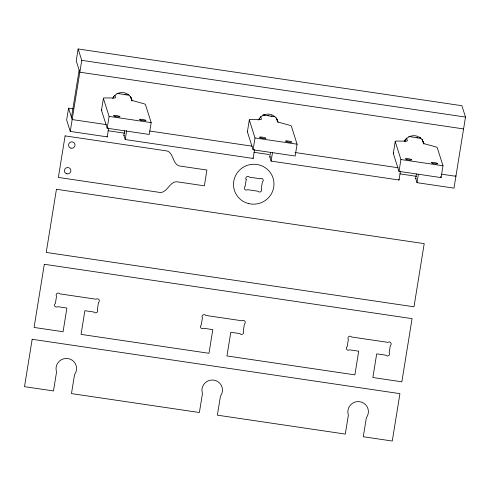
<?xml version="1.0" encoding="UTF-8"?>
<svg xmlns="http://www.w3.org/2000/svg" width="490" height="490" viewBox="0 0 490 490"><rect width="100%" height="100%" fill="white"/><g stroke="black" fill="none" stroke-linecap="round" stroke-linejoin="round"><path stroke-width="0.73" d="M73.096 108.86L68.557 108.192L66.64 120.032L70.248 131.406L107.224 136.875L108.658 127.994M416.39 173.968L415.667 178.409L417.021 182.672L453.997 188.136L465.5 117.079L461.892 105.705L78.137 48.975L76.22 60.815L79.833 72.189L463.583 128.925M71.485 117.429L79.153 70.058M70.248 131.406L81.75 60.35L78.137 48.975M130.395 96.285L131.534 99.862A6.382 1.054 9.2 0 0 132.949 100.707L144.06 103.788A6.382 1.054 9.2 0 1 145.475 104.633L151.177 122.61L149.26 134.456L107.188 128.233L101.485 110.256L103.402 98.417A6.382 1.054 9.2 0 1 104.395 97.927L114.55 97.988A6.382 1.054 9.2 0 0 115.542 97.498L114.881 95.409M107.188 128.233L109.105 116.393L103.402 98.417M113.441 97.969L113.662 96.591M254.567 149.56L253.128 158.442L125.207 139.534L123.86 135.264L124.576 130.824M125.207 139.534L126.647 130.652M276.305 117.851L277.438 121.434A6.382 1.054 9.2 0 0 278.853 122.279L289.964 125.36A6.382 1.054 9.2 0 1 291.379 126.206L297.081 144.183L295.164 156.022L253.097 149.805L247.395 131.828L249.312 119.983A6.382 1.054 9.2 0 1 250.304 119.493L260.46 119.56A6.382 1.054 9.2 0 0 261.446 119.07L260.594 116.387M253.097 149.805L255.014 137.96L249.312 119.983M258.965 119.774L259.106 118.917M259.345 119.542L259.565 118.163M400.471 171.132L399.032 180.014L271.117 161.1L269.763 156.837L270.48 152.396M271.117 161.1L272.556 152.219M422.209 139.423L423.342 143A6.382 1.054 9.2 0 0 424.757 143.852L435.867 146.927A6.382 1.054 9.2 0 1 437.288 147.772L442.991 165.749L441.074 177.594L399.001 171.378L393.299 153.401L395.216 141.555A6.382 1.054 9.2 0 1 396.208 141.065L406.363 141.132A6.382 1.054 9.2 0 0 407.355 140.642L406.504 137.953M399.001 171.378L400.918 159.532L395.216 141.555M405.01 140.483L405.083 140.054M405.003 141.047L405.242 139.57M405.248 141.108L405.542 138.909M417.021 182.672L418.338 174.532M81.75 60.35L465.5 117.079M118.029 93.321L119.027 93.468M125.024 94.35L126.022 94.503M128.019 94.797L129.017 94.944M263.932 114.887L264.931 115.034M267.932 115.481L268.93 115.628M270.927 115.922L271.925 116.069M273.928 116.363L274.927 116.516M409.836 136.459L410.834 136.606M416.831 137.494L417.835 137.641M419.832 137.935L420.83 138.082M128.637 94.693A2.027 1.991 -17.6 0 0 127.547 95.078L116.994 93.351M274.547 116.265A2.027 1.991 -17.6 0 0 273.457 116.651L262.903 114.917M420.659 137.831A2.027 1.991 -17.6 0 0 419.36 138.217L408.795 136.447M109.105 116.393L151.177 122.61M255.014 137.96L297.081 144.183M400.918 159.532L442.991 165.749M106.25 124.601L72.165 119.566L68.557 108.192M149.658 131.02L252.136 146.173M294.986 152.506L398.045 167.739M441.576 174.177L455.914 176.296L455.688 175.585M108.076 130.732L124.723 133.194M253.985 152.304L269.114 154.54M399.889 173.87L416.537 176.333M123.86 135.264L124.429 135.35M269.763 156.837L270.909 157.008M415.667 178.409L416.243 178.489M440.712 176.467L441.074 177.594M398.78 179.211L399.032 180.014M252.956 157.909L253.128 158.442M107.053 136.343L107.224 136.875M393.299 153.401A6.382 1.054 9.2 0 1 393.709 153.009M422.509 139.313A2.027 1.991 -17.6 0 1 422.57 139.711M101.485 110.256A6.382 1.054 9.2 0 1 101.896 109.87M258.555 120.05A10.296 10.125 -17.6 0 1 278.026 122.537M404.458 141.616A10.296 10.125 -17.6 0 1 423.93 144.103M112.651 98.478A10.296 10.125 -17.6 0 1 132.116 100.965M131.161 97.602A10.296 10.125 -17.6 0 1 131.565 100.113M423.133 141.347A10.296 10.125 -17.6 0 1 423.378 143.252M277.064 119.168A10.296 10.125 -17.6 0 1 277.475 121.685M247.395 131.828A6.382 1.054 9.2 0 1 247.805 131.436M32.169 339.288L24.5 386.659L53.483 390.94L56.485 372.369A2.027 1.991 -17.6 0 0 56.436 371.5A10.296 10.125 -17.6 0 1 67.932 358.558A10.296 10.125 -17.6 0 1 74.805 374.219A2.027 1.991 -17.6 0 0 74.474 375.034L71.473 393.599L199.387 412.513L202.395 393.942A2.027 1.991 -17.6 0 0 202.339 393.072A10.296 10.125 -17.6 0 1 213.836 380.13A10.296 10.125 -17.6 0 1 220.708 395.785A2.027 1.991 -17.6 0 0 220.384 396.6L217.376 415.171L345.291 434.079L348.298 415.514A2.027 1.991 -17.6 0 0 348.243 414.644A10.296 10.125 -17.6 0 1 359.746 401.696A10.296 10.125 -17.6 0 1 366.612 417.358A2.027 1.991 -17.6 0 0 366.287 418.172L363.28 436.743L392.263 441.024L399.932 393.654L32.169 339.288M44.308 264.282L34.086 327.443L63.069 331.73L66.903 308.039L57.734 306.685A2.027 1.991 -17.6 0 1 54.911 306.268A2.027 1.991 -17.6 0 1 55.358 303.475L56.534 296.23A2.027 1.991 -17.6 0 1 56.987 293.437A2.027 1.991 -17.6 0 1 59.811 293.859L96.132 299.225A2.027 1.991 -17.6 0 1 98.956 299.641A2.027 1.991 -17.6 0 1 98.508 302.434L97.332 309.68A2.027 1.991 -17.6 0 1 96.879 312.473A2.027 1.991 -17.6 0 1 94.056 312.057L84.886 310.703L81.052 334.388L208.973 353.296L212.807 329.611L203.638 328.257A2.027 1.991 -17.6 0 1 200.814 327.841A2.027 1.991 -17.6 0 1 201.268 325.048L202.437 317.802A2.027 1.991 -17.6 0 1 202.891 315.009A2.027 1.991 -17.6 0 1 205.72 315.425L242.036 320.797A2.027 1.991 -17.6 0 1 244.865 321.213A2.027 1.991 -17.6 0 1 244.412 324.006L243.236 331.252A2.027 1.991 -17.6 0 1 242.789 334.045A2.027 1.991 -17.6 0 1 239.959 333.623L230.796 332.269L226.962 355.954L354.876 374.868L358.711 351.183L349.548 349.823A2.027 1.991 -17.6 0 1 346.718 349.407A2.027 1.991 -17.6 0 1 347.171 346.614L348.347 339.368A2.027 1.991 -17.6 0 1 348.794 336.581A2.027 1.991 -17.6 0 1 351.624 336.998L387.945 342.363A2.027 1.991 -17.6 0 1 390.769 342.786A2.027 1.991 -17.6 0 1 390.316 345.573L389.146 352.825A2.027 1.991 -17.6 0 1 388.693 355.611A2.027 1.991 -17.6 0 1 385.869 355.195L376.7 353.841L372.865 377.527L401.849 381.808L412.072 318.647L44.308 264.282M56.448 189.275L46.225 252.436L413.989 306.807L424.211 243.64L56.448 189.275M65.09 135.889L58.365 177.435L159.446 192.374A6.382 6.272 -17.6 0 0 163.397 191.743C167.531 189.526 169.436 184.712 173.57 182.494A6.382 6.272 -17.6 0 1 177.521 181.864L204.361 185.826L206.915 170.036L180.081 166.073A6.382 6.272 -17.6 0 1 176.51 164.328C173.27 161.014 172.982 155.887 169.742 152.574A6.382 6.272 -17.6 0 0 166.171 150.828L65.09 135.889M246.219 179.573L245.104 186.463A2.027 1.991 -17.6 0 0 244.651 189.256A2.027 1.991 -17.6 0 0 247.481 189.673L257.979 191.222A2.027 1.991 -17.6 0 0 260.803 191.645A2.027 1.991 -17.6 0 0 261.256 188.852L262.371 181.962A2.027 1.991 -17.6 0 0 262.824 179.168A2.027 1.991 -17.6 0 0 259.994 178.752L249.502 177.196A2.027 1.991 -17.6 0 0 246.672 176.78A2.027 1.991 -17.6 0 0 246.219 179.573M406.859 159.501A3.252 0.533 9.2 0 0 411.765 159.832A3.252 0.533 9.2 0 0 407.049 158.589A3.252 0.533 9.2 0 0 406.859 159.501M432.841 163.342A3.252 0.533 9.2 0 0 437.754 163.672A3.252 0.533 9.2 0 0 433.031 162.429A3.252 0.533 9.2 0 0 432.841 163.342M115.052 116.363A3.252 0.533 9.2 0 0 119.958 116.687A3.252 0.533 9.2 0 0 115.236 115.45A3.252 0.533 9.2 0 0 115.052 116.363M141.034 120.203A3.252 0.533 9.2 0 0 145.94 120.534A3.252 0.533 9.2 0 0 141.218 119.291A3.252 0.533 9.2 0 0 141.034 120.203M260.956 137.929A3.252 0.533 9.2 0 0 265.862 138.26A3.252 0.533 9.2 0 0 261.139 137.022A3.252 0.533 9.2 0 0 260.956 137.929M286.938 141.769A3.252 0.533 9.2 0 0 291.844 142.1A3.252 0.533 9.2 0 0 287.128 140.863A3.252 0.533 9.2 0 0 286.938 141.769M66.824 173.828A3.252 3.197 -17.6 0 0 70.768 169.834A3.252 3.197 -17.6 0 0 65.329 168.499A3.252 3.197 -17.6 0 0 66.824 173.828M70.977 148.164A3.252 3.197 -17.6 0 0 74.921 144.176A3.252 3.197 -17.6 0 0 69.482 142.835A3.252 3.197 -17.6 0 0 70.977 148.164M248.657 203.583A20.274 19.925 -17.6 0 0 273.249 178.703A20.274 19.925 -17.6 0 0 239.31 170.355A20.274 19.925 -17.6 0 0 248.657 203.583"/></g></svg>
